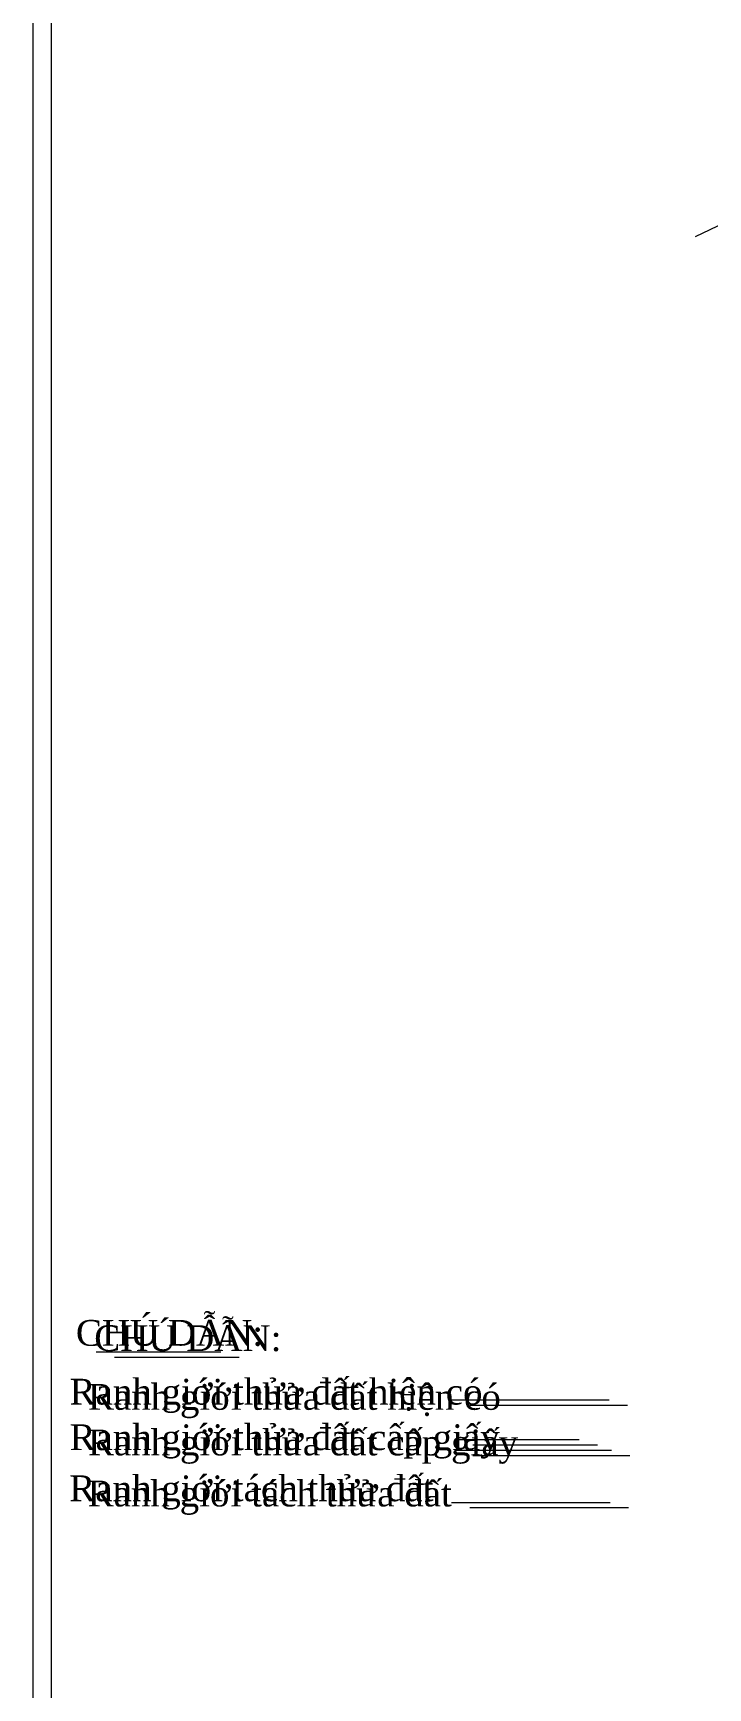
# Model space of a CAD drawing. Header units: metres. Extents: x 549612 to 552411, y 1838750 to 1839254.
# Drawn here: x 551429.8 to 551481.3, y 1839008.1 to 1839134.5 of the extents above; entities that cross this region are included whole.
import ezdxf
from ezdxf.enums import TextEntityAlignment as Align

# ---------------------------------------------------------------- set-up
doc = ezdxf.new("R2010")
doc.units = ezdxf.units.M
doc.header["$MEASUREMENT"] = 0
doc.linetypes.add('DGN Style 2', pattern=[15.8521, 9.51126, -6.34084])
doc.linetypes.add('DGN Style 4', pattern=[25.379212, 12.68168, -6.34084, 0.015852, -6.34084])
for name, color, linetype, lineweight in [('Level 10', 7, 'Continuous', 0), ('Level 17', 7, 'Continuous', 0), ('Level 6', 7, 'Continuous', 0), ('Level 63', 7, 'Continuous', 0)]:
    doc.layers.add(name, color=color, linetype=linetype, lineweight=lineweight)
doc.styles.add('Style-VHtime', font='VHtime.shx')
doc.styles.add('Style-Vntime', font='Vntime.shx')

msp = doc.modelspace()

# ---------------------------------------------------------------- linework, layer by layer
at = {"layer": 'Level 10', "color": 7, "linetype": 'Continuous', "lineweight": 0}
msp.add_line((551480.4, 1839118.96), (551483.22, 1839120.3), dxfattribs=at)
at = {"layer": 'Level 17', "color": 7, "linetype": 'Continuous', "lineweight": 0}
for p, q in [((551434.65, 1839033.78), (551444.16, 1839033.78)), ((551436.05, 1839033.38), (551445.56, 1839033.38))]:
    msp.add_line(p, q, dxfattribs=at)
at = {"layer": 'Level 6', "color": 7, "linetype": 'Continuous', "lineweight": 0}
for p, q in [((551461.8, 1839030.1), (551473.81, 1839030.1)), ((551463.2, 1839029.7), (551475.21, 1839029.7)), ((551462.01, 1839026.27), (551473.99, 1839026.27)), ((551463.41, 1839025.87), (551475.39, 1839025.87))]:
    msp.add_line(p, q, dxfattribs=at)
at = {"layer": 'Level 6', "color": 7, "linetype": 'DGN Style 2', "lineweight": 0}
for p, q in [((551462.01, 1839027.07), (551474.09, 1839027.07)), ((551463.41, 1839026.67), (551475.49, 1839026.67))]:
    msp.add_line(p, q, dxfattribs=at)
at = {"layer": 'Level 6', "color": 7, "linetype": 'DGN Style 4', "lineweight": 0}
for p, q in [((551461.77, 1839022.28), (551473.88, 1839022.28)), ((551463.17, 1839021.88), (551475.28, 1839021.88))]:
    msp.add_line(p, q, dxfattribs=at)
at = {"layer": 'Level 63', "color": 7, "linetype": 'Continuous', "lineweight": 0, "flags": 128}
for points in [[(551429.837236, 1838907.061078), (551429.837236, 1839178.569934), (551602.166803, 1839178.569934), (551602.166803, 1838907.061078), (551429.837236, 1838907.061078)], [(551431.237236, 1838906.661078), (551431.237236, 1839178.169934), (551603.566803, 1839178.169934), (551603.566803, 1838906.661078), (551431.237236, 1838906.661078)]]:
    msp.add_lwpolyline(points, close=True, dxfattribs=at)

# ---------------------------------------------------------------- texts
at = {"layer": 'Level 6', "color": 7, "linetype": 'DGN Style 4', "lineweight": 0, "style": 'Style-VHtime'}
for p in [(551433.1, 1839036.20938), (551434.5, 1839035.80938)]:
    msp.add_text('chó dÉn:', height=1.96938, dxfattribs=at).set_placement(p, align=Align.TOP_LEFT)
at = {"layer": 'Level 6', "color": 7, "linetype": 'Continuous', "lineweight": 0, "style": 'Style-Vntime'}
for s, p in [('Ranh giíi thöa ®Êt hiÖn cã ', (551432.62, 1839031.71938)), ('Ranh giíi thöa ®Êt hiÖn cã ', (551434.02, 1839031.31938)), ('Ranh giíi thöa ®Êt cÊp giÊy', (551432.62, 1839028.23938)), ('Ranh giíi thöa ®Êt cÊp giÊy', (551434.02, 1839027.83938)), ('Ranh giíi t¸ch thöa ®Êt', (551432.6, 1839024.33938)), ('Ranh giíi t¸ch thöa ®Êt', (551434, 1839023.93938))]:
    msp.add_text(s, height=1.96938, dxfattribs=at).set_placement(p, align=Align.TOP_LEFT)

doc.saveas('drawing.dxf')
